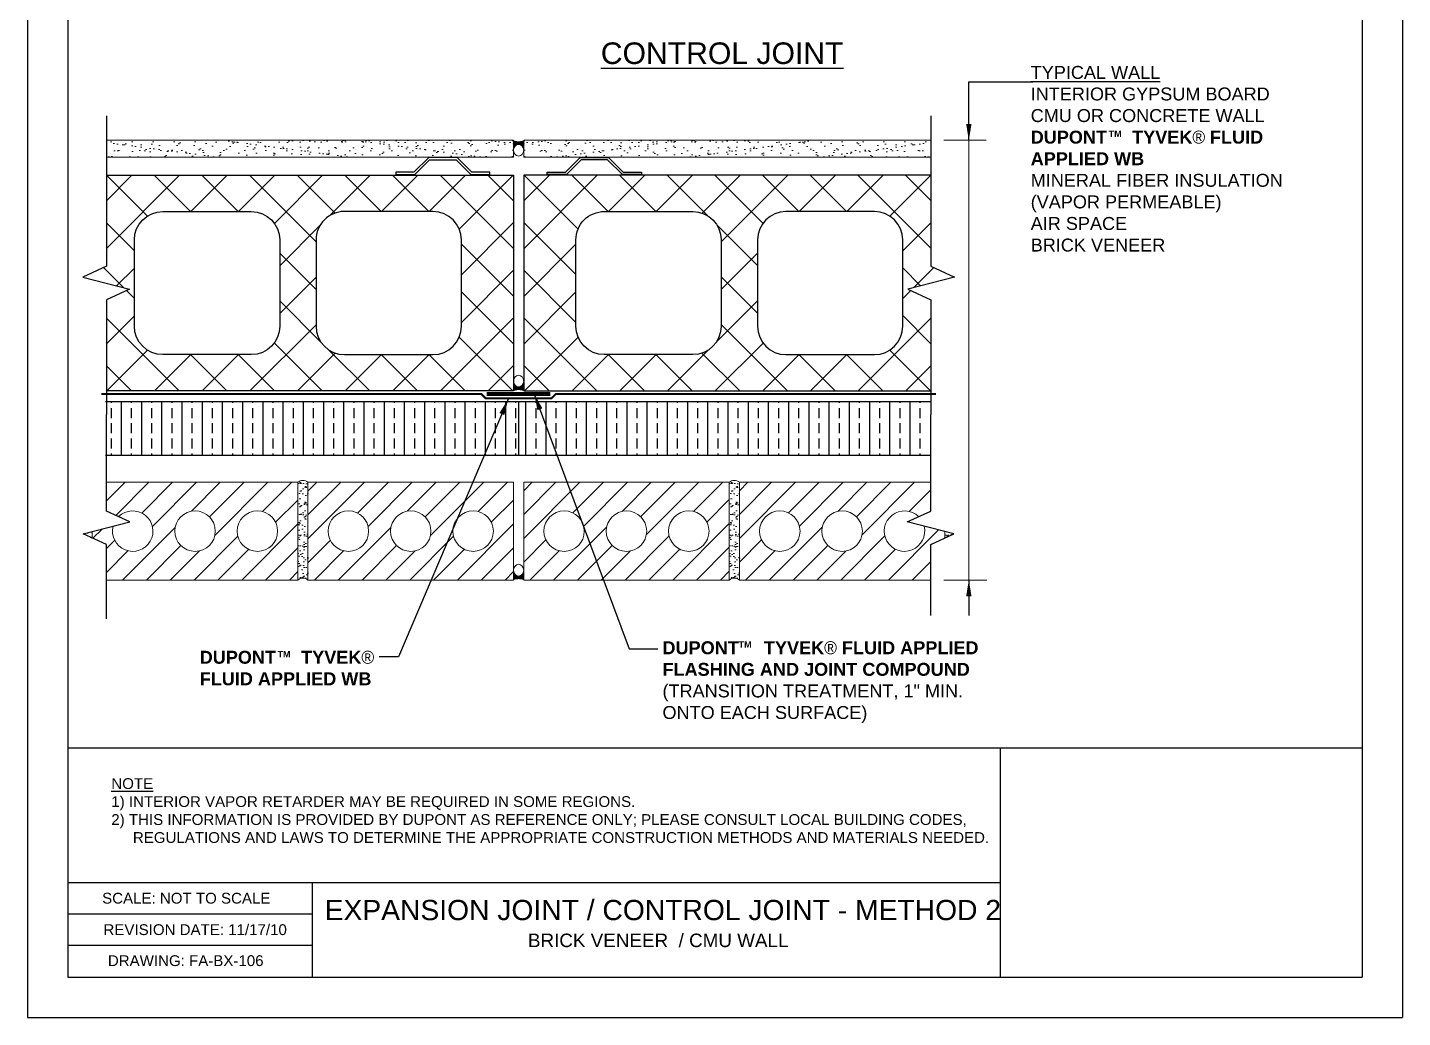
# Model space of a CAD drawing. Extents: x 858.1 to 909.1, y 194.2 to 260.2.
# Drawn here: x 858.1 to 909.1, y 194.2 to 230.9 of the extents above; entities that cross this region are included whole.
import ezdxf

# ---------------------------------------------------------------- set-up
doc = ezdxf.new("R2010")
doc.units = 0
doc.header["$LTSCALE"] = 1.5
doc.header["$MEASUREMENT"] = 0
doc.linetypes.add('DASHED2', pattern=[0.375, 0.25, -0.125])
for name, color, linetype in [('8x11-ttb$0$B', 5, 'CONTINUOUS'), ('CMU', 250, 'CONTINUOUS'), ('SEALANT', 250, 'CONTINUOUS'), ('STRUCTURE', 250, 'CONTINUOUS'), ('TEXT', 7, 'CONTINUOUS'), ('Tyvek FA Flashing and Joint Treatment', 150, 'DASHED2'), ('Tyvek FA WB', 10, 'DASHED2')]:
    doc.layers.add(name, color=color, linetype=linetype)
for name, color, linetype, lineweight in [('A-Backer Rod', 250, 'CONTINUOUS', 15), ('brick', 250, 'CONTINUOUS', 5), ('Gyp Board', 250, 'CONTINUOUS', 20)]:
    doc.layers.add(name, color=color, linetype=linetype, lineweight=lineweight)
doc.layers.add('EXTERIOR INSULATION', color=7, linetype='CONTINUOUS', true_color=0xcdd69f)
doc.layers.add('VIEWPORT', color=7, linetype='CONTINUOUS', plot=False)
doc.styles.add('DETAILS', font='sanss___.ttf', dxfattribs={"height": 1})
doc.dimstyles.new('TYVEKDETAILS', dxfattribs={"dimscale": 6, "dimtxt": 1.5, "dimasz": 0.1, "dimexe": 0.75, "dimexo": 0.75, "dimgap": 0.75, "dimtad": 0, "dimtih": 1, "dimtoh": 1, "dimdec": 4, "dimzin": 0, "dimdsep": 46, "dimlunit": 4, "dimtxsty": 'DETAILS', "dimcen": 0.0625, "dimadec": 0, "dimazin": 0, "dimtfac": 1, "dimtdec": 4, "dimtofl": 0, "dimtmove": 0, "dimatfit": 3, "dimfxl": 1, "dimfrac": 2, "dimtolj": 1, "dimtzin": 0, "dimarcsym": 0})

msp = doc.modelspace()

# ---------------------------------------------------------------- hatches: boundary and pattern name
at = {"layer": 'brick', "linetype": 'Continuous'}
h = msp.add_hatch(dxfattribs=at)
h.set_pattern_fill('_USER', color=256, scale=0.625, angle=45, style=0, pattern_type=0)
h.set_pattern_definition([(225, (1706.097344686385, 988.6282765799754), (0.4419417382415922, -0.4419417382415922), [])])
edge = h.paths.add_edge_path(flags=16)
edge.add_arc((861.9810525799703, 212.2395270426134), 0.75, 0, 360)
edge = h.paths.add_edge_path(flags=16)
edge.add_arc((866.6060525799703, 212.2395270426134), 0.75, 0, 360)
edge = h.paths.add_edge_path(flags=16)
edge.add_arc((864.2935525799703, 212.2395270426134), 0.75, 0, 360)
h.paths.add_polyline_path([(861.877747229566, 212.5828343231769), (860.4810525799701, 212.2246048845627), (860.4810525799703, 211.9849896436942), (861.0039484949673, 211.7437093334404), (861.0039484949673, 210.4270270426132), (868.1060525799703, 210.4270270426134), (868.1060525799703, 214.0520270426134), (861.0039486036355, 214.0520270426136), (861.0039484949671, 212.9858705922356)])
at = {"layer": 'brick'}
h = msp.add_hatch(dxfattribs=at)
h.set_pattern_fill('AR-SAND', color=256, scale=0.15, style=0)
h.set_pattern_definition([(322.5, (921.40186018232, 129.3429845411615), (-0.009449003716441223, -0.2890235653519738), [0, -0.228, 0, -0.255, 0, -0.24375]), (352.5, (921.40186018232, 129.3429845411615), (0.2654665057901591, -0.423321909784461), [0, -0.123, 0, -0.2055, 0, -0.07875]), (32.50000000000003, (921.2173601823201, 129.3429845411615), (0.4671212792627242, -0.0008488580305446746), [0, -0.075, 0, -0.27, 0, -0.3525]), (42.50000000000002, (921.2173601823201, 129.3429845411615), (0.450918990685844, -0.1316513347401374), [0, -0.0375, 0, -0.177, 0, -0.2025])])
h.paths.add_polyline_path([(868.1060525799708, 214.0529993967391, -0.3636398934486936), (868.4810525799708, 214.0529993967386), (868.4810525799708, 210.4279993967386, 0.3636398934486937), (868.1060525799708, 210.4279993967391)])
at = {"layer": 'brick', "linetype": 'Continuous'}
h = msp.add_hatch(dxfattribs=at)
h.set_pattern_fill('_USER', color=256, scale=0.625, angle=45, style=0, pattern_type=0)
h.set_pattern_definition([(225, (1714.097344686385, 988.6282765799754), (0.4419417382415922, -0.4419417382415922), [])])
edge = h.paths.add_edge_path(flags=16)
edge.add_arc((869.9810525799708, 212.2395270426134), 0.75, 0, 360)
edge = h.paths.add_edge_path(flags=16)
edge.add_arc((874.6060525799708, 212.2395270426134), 0.75, 0, 360)
edge = h.paths.add_edge_path(flags=16)
edge.add_arc((872.2935525799708, 212.2395270426134), 0.75, 0, 360)
h.paths.add_polyline_path([(876.1060525799708, 214.0520270426134), (868.4810525799708, 214.0520270426134), (868.4810525799708, 210.4270270426134), (876.1060525799708, 210.4270270426134)])
h = msp.add_hatch(dxfattribs=at)
h.set_pattern_fill('_USER', color=256, scale=0.625, angle=45, style=0, pattern_type=0)
h.set_pattern_definition([(45, (38.48976047355609, -564.1492224947488), (-0.4419417382415922, 0.4419417382415922), [])])
edge = h.paths.add_edge_path(flags=16)
edge.add_arc((882.6060525799708, 212.2395270426134), 0.75, 0, 360)
edge = h.paths.add_edge_path(flags=16)
edge.add_arc((877.9810525799708, 212.2395270426134), 0.75, 0, 360)
edge = h.paths.add_edge_path(flags=16)
edge.add_arc((880.2935525799708, 212.2395270426134), 0.75, 0, 360)
h.paths.add_polyline_path([(876.4810525799708, 210.4270270426134), (884.1060525799708, 210.4270270426134), (884.1060525799708, 214.0520270426134), (876.4810525799708, 214.0520270426134)])
at = {"layer": 'brick'}
h = msp.add_hatch(dxfattribs=at)
h.set_pattern_fill('AR-SAND', color=256, scale=0.15, style=0)
h.set_pattern_definition([(322.5, (937.4018601823204, 129.3429845411615), (-0.009449003716441223, -0.2890235653519738), [0, -0.228, 0, -0.255, 0, -0.24375]), (352.5, (937.4018601823204, 129.3429845411615), (0.2654665057901591, -0.423321909784461), [0, -0.123, 0, -0.2055, 0, -0.07875]), (32.50000000000003, (937.2173601823206, 129.3429845411615), (0.4671212792627242, -0.0008488580305446746), [0, -0.075, 0, -0.27, 0, -0.3525]), (42.50000000000002, (937.2173601823206, 129.3429845411615), (0.450918990685844, -0.1316513347401374), [0, -0.0375, 0, -0.177, 0, -0.2025])])
h.paths.add_polyline_path([(884.1060525799712, 214.0529993967391, -0.3636398934486936), (884.4810525799712, 214.0529993967386), (884.4810525799712, 210.4279993967386, 0.3636398934486937), (884.1060525799712, 210.4279993967391)])
at = {"layer": 'brick', "linetype": 'Continuous'}
h = msp.add_hatch(dxfattribs=at)
h.set_pattern_fill('_USER', color=256, scale=0.625, angle=45, style=0, pattern_type=0)
h.set_pattern_definition([(45, (46.48976047355632, -564.1492224947488), (-0.4419417382415922, 0.4419417382415922), [])])
edge = h.paths.add_edge_path(flags=16)
edge.add_arc((885.9810525799712, 212.2395270426134), 0.75, 0, 360)
edge = h.paths.add_edge_path(flags=16)
edge.add_arc((888.2935525799712, 212.2395270426134), 0.75, 0, 360)
h.paths.add_polyline_path([(884.4810525799712, 214.0520270426134), (884.4810525799712, 210.4270270426134), (891.5831575300692, 210.4270270426134), (891.5831575300695, 211.7437093334406), (892.4398191167666, 212.1389994192461), (890.6806295437527, 212.5828343231772), (891.583157530069, 212.98587058781), (891.5831570004693, 214.0520270568843)])
edge = h.paths.add_edge_path(flags=17)
edge.add_line((891.3333153686553, 212.4227996161078), (890.7093587954707, 212.5828343187516))
edge.add_line((890.7093587954707, 212.5828343187516), (891.1295200525881, 212.7766320650364))
edge.add_arc((890.606052579971, 212.2395270426134), 0.7500000000001013, 45.73670681559658, 374.1442176299082)
at = {"layer": 'brick'}
h = msp.add_hatch(dxfattribs=at)
h.set_pattern_fill('AR-SAND', color=256, scale=0.15, style=0)
h.set_pattern_definition([(142.5, (807.1852449776206, 295.1360695440653), (0.009449003716441223, 0.2890235653519738), [0, -0.228, 0, -0.255, 0, -0.24375]), (172.5, (807.1852449776206, 295.1360695440653), (-0.2654665057901591, 0.423321909784461), [0, -0.123, 0, -0.2055, 0, -0.07875]), (212.5, (807.3697449776209, 295.1360695440653), (-0.4671212792627242, 0.0008488580305446746), [0, -0.07499999999999978, 0, -0.2699999999999991, 0, -0.3524999999999991]), (222.5, (807.3697449776209, 295.1360695440653), (-0.450918990685844, 0.1316513347401374), [0, -0.0375, 0, -0.177, 0, -0.2025])])
h.paths.add_polyline_path([(860.4810525799703, 212.2319731019682), (860.1185590910707, 212.1389994236717), (860.4810525799703, 211.9717337423799)])
h = msp.add_hatch(dxfattribs=at)
h.set_pattern_fill('AR-SAND', color=256, scale=0.15, style=0)
h.set_pattern_definition([(322.5, (945.4018601823209, 129.3429845411615), (-0.009449003716441223, -0.2890235653519738), [0, -0.228, 0, -0.255, 0, -0.24375]), (352.5, (945.4018601823209, 129.3429845411615), (0.2654665057901591, -0.423321909784461), [0, -0.123, 0, -0.2055, 0, -0.07875]), (32.50000000000003, (945.2173601823206, 129.3429845411615), (0.4671212792627242, -0.0008488580305446746), [0, -0.075, 0, -0.27, 0, -0.3525]), (42.50000000000002, (945.2173601823206, 129.3429845411615), (0.450918990685844, -0.1316513347401374), [0, -0.0375, 0, -0.177, 0, -0.2025])])
h.paths.add_polyline_path([(892.1060525799714, 211.9982458077579), (892.411089865049, 212.138999423672), (892.1060525799712, 212.2172365211084)])
at = {"layer": 'CMU'}
h = msp.add_hatch(dxfattribs=at)
h.set_pattern_fill('ANSI37', color=256, scale=10, angle=-90.00000000001606, style=0)
h.set_pattern_definition([(314.999999999984, (-475.8376603009804, -1084.065178116632), (0.883883476483432, 0.8838834764829367), []), (44.99999999998395, (-475.8376603009804, -1084.065178116632), (-0.8838834764829367, 0.883883476483432), [])])
h.paths.add_polyline_path([(876.1060525799696, 225.4373973501895), (861.0039480624198, 225.4373973501865), (861.0039480624198, 222.0623510689968), (860.1301493278211, 221.6593147999383), (861.8606096491174, 221.2154799004331), (861.0039480624198, 220.8201898102018), (861.0039485835141, 217.4373973501852), (876.1060525799726, 217.4373973501895)])
h.paths.add_polyline_path([(874.1692104747062, 223.0373973501889), (874.1692104747065, 219.8373973501887, -0.4142135623730347), (873.1165788957594, 218.7847657712414), (869.8323683694455, 218.7847657712405, -0.4142135623730304), (868.779736790498, 219.8373973501871), (868.7797367904964, 223.0373973501871, -0.4142135623731598), (869.8323683694437, 224.0900289291353), (873.1165788957585, 224.0900289291362, -0.4142135623731129)], flags=16)
h.paths.add_polyline_path([(867.4323683694442, 223.0373973501871), (867.4323683694442, 219.8373973501868, -0.414213562373014), (866.3797367904974, 218.7847657712398), (863.0955262641833, 218.7847657712389, -0.4142135623730465), (862.0428946852358, 219.8373973501857), (862.0428946852351, 221.3771197784004), (862.0428946852344, 223.0373973501858, -0.4142135623731344), (863.0955262641817, 224.0900289291337), (866.3797367904963, 224.0900289291346, -0.4142135623731128)], flags=16)
h = msp.add_hatch(dxfattribs=at)
h.set_pattern_fill('ANSI37', color=256, scale=10, angle=-90.00000000001606, style=0)
h.set_pattern_definition([(225.000000000016, (2228.424765460922, -1084.065178116632), (-0.883883476483432, 0.8838834764829367), []), (135.0000000000161, (2228.424765460922, -1084.065178116632), (0.8838834764829367, 0.883883476483432), [])])
h.paths.add_polyline_path([(876.4810525799719, 225.4373973501895), (891.5831570975217, 225.4373973501865), (891.5831570975217, 222.0623510689968), (892.4569558321205, 221.6593147999383), (890.7264955108242, 221.2154799004331), (891.5831570975217, 220.8201898102018), (891.5831565764274, 217.4373973501852), (876.481052579969, 217.4373973501895)])
h.paths.add_polyline_path([(878.4178946852353, 223.0373973501887), (878.4178946852351, 219.8373973501887, 0.4142135623730347), (879.4705262641821, 218.7847657712414), (882.754736790496, 218.7847657712405, 0.4142135623730304), (883.8073683694436, 219.8373973501871), (883.8073683694452, 223.0373973501871, 0.4142135623731598), (882.7547367904979, 224.0900289291353), (879.470526264183, 224.0900289291362, 0.4142135623731555)], flags=16)
h.paths.add_polyline_path([(885.1547367904973, 223.0373973501869), (885.1547367904973, 219.8373973501868, 0.414213562373014), (886.2073683694441, 218.7847657712398), (889.4915788957583, 218.7847657712389, 0.4142135623730465), (890.5442104747058, 219.8373973501857), (890.5442104747065, 221.3771197784004), (890.5442104747071, 223.0373973501858, 0.4142135623731344), (889.4915788957599, 224.0900289291337), (886.2073683694452, 224.0900289291346, 0.4142135623731764)], flags=16)
at = {"layer": 'EXTERIOR INSULATION', "linetype": 'Continuous'}
h = msp.add_hatch(dxfattribs=at)
h.set_pattern_fill('ANSI33', color=250, scale=3, angle=44.99999999999999, style=0)
h.set_pattern_definition([(90, (464.0643415627746, 38.30452166118221), (-0.75, 2.220446049250313e-16), []), (90, (464.4393415621455, 38.67952166055295), (-0.75, 2.220446049250313e-16), [0.375, -0.1875])])
h.paths.add_polyline_path([(876.2935525799726, 215.0520270426157), (876.2935525799726, 217.0520265202861), (860.9752208144278, 217.0520265202861), (860.975220901104, 216.5623973501895), (860.9752208067898, 215.0520270426157)])
h.paths.add_polyline_path([(891.5544276495689, 215.0520270426157), (891.5544271899244, 216.5623973501895), (891.5544272766006, 217.0520265202861), (876.2935525799726, 217.0520265202861), (876.2935525799726, 215.0520270426157)])
at = {"layer": 'Gyp Board'}
h = msp.add_hatch(dxfattribs=at)
h.set_pattern_fill('AR-SAND,_O', color=256, scale=0.25, angle=-1.272221872585407e-14)
h.set_pattern_definition([(322.5, (920.9105441902598, 130.7273824946121), (-0.01574833952740193, -0.4817059422532897), [0, -0.38, 0, -0.425, 0, -0.40625]), (352.5, (920.9105441902598, 130.7273824946121), (0.4424441763169319, -0.705536516307435), [0, -0.205, 0, -0.3425, 0, -0.13125]), (32.50000000000003, (920.6030441902599, 130.7273824946121), (0.7785354654378738, -0.001414763384240952), [0, -0.125, 0, -0.45, 0, -0.5875]), (42.50000000000002, (920.6030441902599, 130.7273824946121), (0.7515316511430733, -0.2194188912335621), [0, -0.0625, 0, -0.295, 0, -0.3375])])
h.paths.add_polyline_path([(861.0039480624198, 226.1048616280079), (861.0039480624198, 226.7298616280077), (876.106052579971, 226.7298616280082), (876.106052579971, 226.1048616280082)])
h = msp.add_hatch(dxfattribs=at)
h.set_pattern_fill('AR-SAND,_O', color=256, scale=0.25, angle=-1.272221872585407e-14)
h.set_pattern_definition([(217.5, (831.6765609696818, 130.7273824946121), (0.01574833952740193, -0.4817059422532897), [0, -0.38, 0, -0.425, 0, -0.40625]), (187.5, (831.6765609696818, 130.7273824946121), (-0.4424441763169319, -0.705536516307435), [0, -0.205, 0, -0.3425, 0, -0.13125]), (147.5, (831.9840609696817, 130.7273824946121), (-0.7785354654378738, -0.001414763384240952), [0, -0.125, 0, -0.45, 0, -0.5875]), (137.5, (831.9840609696817, 130.7273824946121), (-0.7515316511430733, -0.2194188912335621), [0, -0.0625, 0, -0.295, 0, -0.3375])])
h.paths.add_polyline_path([(891.5831570975217, 226.1048616280079), (891.5831570975217, 226.7298616280077), (876.4810525799705, 226.7298616280082), (876.4810525799705, 226.1048616280082)])
at = {"layer": 'SEALANT'}
h = msp.add_hatch(color=256, dxfattribs=at)
h.dxf.hatch_style = 1
edge = h.paths.add_edge_path()
edge.add_line((876.106019998658, 226.7289843988005), (876.106019998658, 226.3619687497362))
edge.add_ellipse((876.2935412521153, 226.3619687497367), major_axis=(6.654995758000117e-17, 0.2173758363159822), ratio=0.8626591466456877, start_angle=270, end_angle=450, ccw=False)
edge.add_line((876.4810625055734, 226.3619687497362), (876.4810625055734, 226.7267347166069))
edge.add_arc((876.2964180916636, 227.2074549064205), 0.5149616106879636, 248.3008732832439, 291.01176063629487, ccw=False)
h = msp.add_hatch(color=256, dxfattribs=at)
h.dxf.hatch_style = 1
edge = h.paths.add_edge_path()
edge.add_ellipse((876.2935412521167, 217.8022690448374), major_axis=(6.654995758000117e-17, -0.2173758363159822), ratio=0.8626591466456877, start_angle=270, end_angle=450)
edge.add_line((876.4810625055748, 217.8022690448379), (876.4810625055745, 217.4373973501895))
edge.add_arc((876.2935575427734, 216.9426244725846), 0.5291108688058143, 69.244705168035, 110.755294831942)
edge.add_line((876.1060525799726, 217.4373973501895), (876.1060199986593, 217.8022690448379))
h = msp.add_hatch(color=256, dxfattribs=at)
h.dxf.hatch_style = 1
edge = h.paths.add_edge_path()
edge.add_ellipse((876.2935412521151, 210.7918987372614), major_axis=(6.654995758000117e-17, -0.2173758363159822), ratio=0.8626591466456877, start_angle=270, end_angle=450)
edge.add_line((876.4810625055732, 210.7918987372618), (876.4810525799708, 210.4271327703912))
edge.add_arc((876.2936922989609, 209.9315183575002), 0.529846695908701, 69.29158380856097, 110.7407242195965)
edge.add_line((876.1060525799708, 210.4270270426134), (876.1060199986578, 210.7918987372618))

# ---------------------------------------------------------------- linework, layer by layer
at = {"layer": '8x11-ttb$0$B', "color": 7}
for p, q in [((859.5777287485425, 258.7081427715007), (859.5777287485425, 195.7081427715007)), ((907.5777287485425, 258.7081427715007), (907.5777287485425, 195.7081427715007)), ((859.5777287485425, 199.2094753011875), (894.1548227742207, 199.2094753011875)), ((859.5777287485425, 195.7081427715007), (907.5777287485425, 195.7081427715007))]:
    msp.add_line(p, q, dxfattribs=at)
for points in [[(907.5777287485423, 204.198783398042), (859.5777287485423, 204.198783398042)], [(894.1548227742207, 204.198783398042), (894.1548227742207, 195.7081427715007)], [(868.6308293059824, 199.2094753011875), (868.6308293059824, 195.7081427715007)], [(868.6308293059824, 198.0422753011876), (859.5777287485425, 198.0422753011876)], [(868.6308293059824, 196.8750753011873), (859.5777287485425, 196.8750753011873)]]:
    msp.add_lwpolyline(points, dxfattribs=at)
at = {"layer": 'A-Backer Rod'}
msp.add_ellipse((876.2935412521153, 226.3619687497362), major_axis=(6.654995758000123e-17, 0.2173758363159823), ratio=0.8626591466456875, dxfattribs=at)
at = {"layer": 'A-Backer Rod', "extrusion": (0, 0, -1)}
for centre in [(876.2935412521167, 217.8022690448379), (876.2935412521151, 210.7918987372618)]:
    msp.add_ellipse(centre, major_axis=(6.654995758000123e-17, -0.2173758363159823), ratio=0.8626591466456875, dxfattribs=at)
at = {"layer": 'brick', "linetype": 'Continuous'}
for points in [[(861.0039484949673, 210.4270270426134), (868.1060525799703, 210.4270270426134), (868.1060525799703, 214.0520270426134), (861.0039486036355, 214.0520270426134)], [(891.5831570004693, 214.0520270426134), (884.4810525799712, 214.0520270426134), (884.4810525799712, 210.4270270426134), (891.5831575300692, 210.4270270426134)], [(860.4810525799703, 212.2319731019684), (860.4810525799703, 211.9717337423799)], [(892.1060525799712, 211.9849892400871), (892.1060525799712, 212.2172365211086)]]:
    msp.add_lwpolyline(points, dxfattribs=at)
for points in [[(876.1060525799708, 214.0520270426134), (868.4810525799708, 214.0520270426134), (868.4810525799708, 210.4270270426134), (876.1060525799708, 210.4270270426134)], [(876.4810525799708, 210.4270270426134), (884.1060525799708, 210.4270270426134), (884.1060525799708, 214.0520270426134), (876.4810525799708, 214.0520270426134)]]:
    msp.add_lwpolyline(points, close=True, dxfattribs=at)
for centre in [(864.2935525799703, 212.2395270426134), (866.6060525799703, 212.2395270426134), (869.9810525799708, 212.2395270426134), (872.2935525799708, 212.2395270426134), (874.6060525799708, 212.2395270426134), (877.9810525799708, 212.2395270426134), (880.2935525799708, 212.2395270426134), (882.6060525799708, 212.2395270426134), (885.9810525799712, 212.2395270426134), (888.2935525799712, 212.2395270426134)]:
    msp.add_circle(centre, 0.75, dxfattribs=at)
at = {"layer": 'brick'}
for centre in [(868.2935525799703, 213.8292806393072), (884.2935525799708, 213.8292806393072), (868.2935525799703, 210.2042806393072), (884.2935525799708, 210.2042806393072)]:
    msp.add_arc(centre, 0.2919012374533256, 50.03342970923762, 129.9665702907624, dxfattribs=at)
at = {"layer": 'brick', "linetype": 'Continuous'}
for centre, start, end in [((861.9810525799703, 212.2395270426134), 165.8558006857808, 134.2632632107726), ((890.6060525799712, 212.2395270426134), 45.73670681559783, 14.14421762991079)]:
    msp.add_arc(centre, 0.75, start, end, dxfattribs=at)
at = {"layer": 'CMU'}
for points in [[(872.9922469013522, 226.0081227650253), (873.9751161960992, 226.0081274519086), (874.5224872273116, 225.4607616410281), (875.2310525799244, 225.4607650198732), (875.2310521783604, 225.544975546188), (874.5573679678419, 225.544972333676), (874.0099969366295, 226.0923381445566), (872.9573653576942, 226.0923331250069), (872.4099995468137, 225.5449620937948), (871.7363153362949, 225.5449588812828), (871.7363157378588, 225.460748354968), (872.4448810904719, 225.4607517338131)], [(879.5948582585893, 226.0081227650253), (878.6119889638424, 226.0081274519086), (878.06461793263, 225.4607616410281), (877.3560525800171, 225.4607650198732), (877.3560529815811, 225.544975546188), (878.0297371920997, 225.544972333676), (878.577108223312, 226.0923381445566), (879.6297398022473, 226.0923331250069), (880.1771056131279, 225.5449620937948), (880.8507898236467, 225.5449588812828), (880.8507894220827, 225.460748354968), (880.1422240694696, 225.4607517338131)]]:
    msp.add_lwpolyline(points, close=True, dxfattribs=at)
for points in [[(861.0039480624198, 225.4373973501865), (876.1060525799696, 225.4373973501895), (876.1060525799726, 217.4373973501895), (861.0039485835141, 217.4373973501852)], [(891.5831570975217, 225.4373973501865), (876.4810525799719, 225.4373973501895), (876.481052579969, 217.4373973501895), (891.5831565764274, 217.4373973501852)]]:
    msp.add_lwpolyline(points, dxfattribs=at)
for points in [[(862.0428946852351, 221.3771197784004), (862.0428946852344, 223.037397350186, -0.414213562373095), (863.0955262641817, 224.0900289291337), (866.3797367904965, 224.0900289291346, -0.4142135623730318), (867.4323683694442, 223.0373973501871), (867.4323683694442, 219.8373973501871, -0.414213562373095), (866.3797367904972, 218.7847657712398), (863.0955262641833, 218.7847657712389, -0.414213562373095), (862.0428946852358, 219.8373973501859), (862.0428946852351, 221.3771197784004)], [(890.5442104747065, 221.3771197784004), (890.5442104747071, 223.037397350186, 0.414213562373095), (889.4915788957599, 224.0900289291337), (886.207368369445, 224.0900289291346, 0.4142135623730318), (885.1547367904973, 223.0373973501871), (885.1547367904973, 219.8373973501871, 0.414213562373095), (886.2073683694443, 218.7847657712398), (889.4915788957583, 218.7847657712389, 0.414213562373095), (890.5442104747058, 219.8373973501859), (890.5442104747065, 221.3771197784004)]]:
    msp.add_lwpolyline(points, format="xyb", dxfattribs=at)
for points in [[(869.8323683694437, 224.0900289291353, 0.414213562373095), (868.7797367904964, 223.0373973501873), (868.779736790498, 219.8373973501873, 0.414213562373095), (869.8323683694455, 218.7847657712405), (873.1165788957594, 218.7847657712414, 0.414213562373095), (874.1692104747065, 219.8373973501889), (874.1692104747062, 223.0373973501889, 0.414213562373095), (873.1165788957585, 224.0900289291362)], [(882.7547367904979, 224.0900289291353, -0.414213562373095), (883.8073683694452, 223.0373973501873), (883.8073683694436, 219.8373973501873, -0.414213562373095), (882.754736790496, 218.7847657712405), (879.4705262641821, 218.7847657712414, -0.414213562373095), (878.4178946852351, 219.8373973501889), (878.4178946852353, 223.0373973501889, -0.414213562373095), (879.470526264183, 224.0900289291362)]]:
    msp.add_lwpolyline(points, format="xyb", close=True, dxfattribs=at)
at = {"layer": 'EXTERIOR INSULATION', "color": 250, "linetype": 'Continuous', "flags": 128}
for points in [[(860.975220655054, 217.0520265202861), (891.5544272766006, 217.0520265202861)], [(876.2935525799726, 217.0520265202861), (876.2935525799726, 215.0520270426157)], [(860.9752207980837, 215.0520270426157), (891.5544272520165, 215.0520270426157)]]:
    msp.add_lwpolyline(points, dxfattribs=at)
at = {"layer": 'Gyp Board'}
for points in [[(861.0039480624198, 226.7298616280077), (876.106052579971, 226.7298616280084), (876.106052579971, 226.1048616280082), (861.0039480624198, 226.1048616280079)], [(891.5831570975217, 226.7298616280077), (876.4810525799705, 226.7298616280084), (876.4810525799705, 226.1048616280082), (891.5831570975217, 226.1048616280079)]]:
    msp.add_lwpolyline(points, dxfattribs=at)
at = {"layer": 'STRUCTURE'}
for p, q in [((861.0039484949673, 208.9947578036601), (861.0039484949673, 211.7437093334406)), ((891.5831575300692, 209.1090433879062), (891.5831575300692, 211.743709329015))]:
    msp.add_line(p, q, dxfattribs=at)
for points in [[(861.0039480624198, 227.6387264531058), (861.0039480624198, 222.0623510689968), (860.1301493278211, 221.6593147999383), (861.8606096491174, 221.2154799004331), (861.0039480624198, 220.8201898102018), (861.0039487183014, 216.5623973501858)], [(891.5831570975217, 227.6387264531058), (891.5831570975217, 222.0623510689968), (892.4569558321205, 221.6593147999383), (890.7264955108242, 221.2154799004331), (891.5831570975217, 220.8201898102018), (891.5831564416401, 216.5623973501858)], [(861.8777472295658, 212.5828343231772), (861.0039484949673, 212.9858705922356), (861.0039487183014, 216.5623973501858)], [(890.7093587954703, 212.5828343187516), (891.583157530069, 212.98587058781), (891.5831564416401, 216.5623973501858)], [(860.1472869082697, 212.1389994236717), (861.8777472295658, 212.5828343231772)], [(892.4398191167666, 212.1389994192461), (890.7093587954703, 212.5828343187516)], [(861.0039484949673, 211.7437093334406), (860.1472869082697, 212.1389994236717)], [(891.5831575300692, 211.743709329015), (892.4398191167666, 212.1389994192461)]]:
    msp.add_lwpolyline(points, dxfattribs=at)
at = {"layer": 'TEXT', "lineweight": 0}
for p, q in [((892.0678562468347, 226.7298616280077), (893.6370651571599, 226.7298616280077)), ((892.9926617324816, 226.7298616280077), (892.9926617324816, 210.4283284064934)), ((892.067856679382, 210.4283284064934), (893.6571434349587, 210.4283284064934))]:
    msp.add_line(p, q, dxfattribs=at)
at = {"layer": 'Tyvek FA Flashing and Joint Treatment', "ltscale": 0.5, "const_width": 0.15, "flags": 128}
msp.add_lwpolyline([(877.4741580911787, 217.3201734464626), (875.1129470687629, 217.3201734464626)], dxfattribs=at)
at = {"layer": 'Tyvek FA WB', "flags": 128}
msp.add_lwpolyline([(891.7739107697471, 217.3197749506724, 0.075, 0.075, 0), (877.6683499671458, 217.3197749506758, 0.075, 0.075, 0), (877.5081520440222, 217.1595770275521, 0.075, 0.075, 0), (876.1027983685321, 217.1595770275524, 0.075, 0.075, 0), (875.0789531159194, 217.1595770275521, 0.075, 0.075, 0), (874.9187551927957, 217.3197749506758, 0.075, 0.075, 0), (860.8131943901944, 217.3197749506724, 0, 0, 0)], format="xyseb", dxfattribs=at)
at = {"layer": 'VIEWPORT', "color": 1}
for p, q in [((858.0777287485425, 260.2081427715007), (858.0777287485425, 194.2081427715007)), ((909.0777287485425, 260.2081427715007), (909.0777287485425, 194.2081427715007)), ((858.0777287485425, 194.2081427715007), (909.0777287485425, 194.2081427715007))]:
    msp.add_line(p, q, dxfattribs=at)

# ---------------------------------------------------------------- texts
at = {"layer": 'TEXT', "style": 'DETAILS'}
for s, insert, char_height, width, attachment_point in [('{\\H0.8x;\\LCONTROL JOINT }', (879.3424053960043, 230.3593525857764), 1, 9.98809348019175, 1), ('{\\fSansSerif|b1|i0|c2|p2;DUPONT     TYVEK\\fSymbol|b0|i0|c2|p18;â\\fSansSerif|b1|i0|c2|p2; FLUID APPLIED FLASHING AND JOINT COMPOUND} \\P(TRANSITION TREATMENT, 1" MIN. \\PONTO EACH SURFACE)', (881.6296424509662, 206.6436643980612), 0.48, 14.52318487039054, 4), ('{\\fArial|b1|i0|c0|p34;DUPONT     TYVEK\\fSymbol|b0|i0|c2|p18;â \\P\\fArial|b1|i0|c0|p34;FLUID APPLIED WB}', (864.4648236427888, 207.8040826647964), 0.48, 16.9481508797183, 1), ('{\\LNOTE\\P}1) INTERIOR VAPOR RETARDER MAY BE REQUIRED IN SOME REGIONS.\\P\\pi-0.8,l0.8;2) THIS INFORMATION IS PROVIDED BY DUPONT AS REFERENCE ONLY; PLEASE CONSULT LOCAL BUILDING CODES, REGULATIONS AND LAWS TO DETERMINE THE APPROPRIATE CONSTRUCTION METHODS AND MATERIALS NEEDED.', (861.1869349079047, 203.0804643932081, 5.959993654922892e-09), 0.4, 32.9496987610637, 1), ('\\pi-0.066668,l0.066668,t0.2;SCALE: NOT TO SCALE', (860.8465613411706, 198.8310881105317), 0.4000000000000016, 32.52903340897156, 1), ('\\pi0.19672;{\\H0.75x;EXPANSION JOINT / CONTROL JOINT - METHOD 2 }\\P\\pi7.7363;{\\H0.5x;BRICK VENEER  / CMU WALL}', (868.903185565156, 198.567671726461), 1, 24.8924186185627, 1), ('\\pi-0.066668,l0.066668,t0.2;REVISION DATE: 11/17/10', (860.8964137329333, 197.6650146460902), 0.4000000000000016, 32.52903340897156, 1), ('\\pi-0.066668,l0.066668,t0.2;DRAWING: FA-BX-106', (861.0590465122611, 196.5149427612751), 0.4000000000000016, 32.52903340897156, 1)]:
    msp.add_mtext(s, dxfattribs=dict(at, insert=insert, char_height=char_height, width=width, attachment_point=attachment_point))
at = {"layer": 'TEXT', "attachment_point": 4, "style": 'DETAILS'}
for s, insert, char_height in [('{\\fArial|b0|i0|c0|p34;\\LTYPICAL WALL\\P}INTERIOR GYPSUM BOARD\\PCMU OR CONCRETE WALL{\\fSansSerif|b1|i0|c2|p2;\\P\\fArial|b1|i0|c0|p34;DUPONT     TYVEK\\fSymbol|b0|i0|c2|p18;â \\fArial|b1|i0|c0|p34;FLUID \\PAPPLIED WB}\\P{\\fArial|b0|i0|c0|p34;MINERAL FIBER INSULATION\\P(VAPOR PERMEABLE)}\\P{\\fArial|b0|i0|c0|p34;AIR SPACE\\PBRICK VENEER}', (895.2870811506339, 226.044028192119), 0.48), ('{\\fSansSerif|b1|i0|c2|p2;TM}', (898.1797241637826, 226.9713402426148), 0.24), ('{\\fSansSerif|b1|i0|c2|p2;TM}', (884.4522312955839, 208.0386939572356), 0.24), ('{\\fSansSerif|b1|i0|c2|p2;TM}', (867.3478473888861, 207.6757708005873), 0.24)]:
    msp.add_mtext(s, dxfattribs=dict(at, insert=insert, char_height=char_height))

# ---------------------------------------------------------------- leaders
at = {"layer": 'TEXT', "linetype": 'Continuous'}
msp.add_leader([(892.9926617324816, 226.7298616280077), (892.9926617324816, 228.8935936843461), (895.3655565479546, 228.8935936843461)], dimstyle='TYVEKDETAILS', override={"dimgap": 0.75, "dimtad": 0}, dxfattribs=at)
at = {"layer": 'TEXT'}
for points in [[(876.8743340324497, 217.3196995463275), (880.3950495684705, 207.8746807639759), (881.4617750213035, 207.8744752598132)], [(875.9081033489445, 217.1331307611779), (871.8324222348836, 207.5841003878279), (871.1240340975053, 207.5841003878279)]]:
    msp.add_leader(points, dimstyle='TYVEKDETAILS', override={"dimfxl": 3}, dxfattribs=at)
at = {"layer": 'TEXT', "lineweight": 0}
msp.add_leader([(892.9926617324816, 210.4283284064934), (892.9926617324816, 209.1090433879062)], dimstyle='TYVEKDETAILS', override={"dimgap": 0.75, "dimtad": 0, "dimfxl": 3}, dxfattribs=at)

doc.saveas('drawing.dxf')
